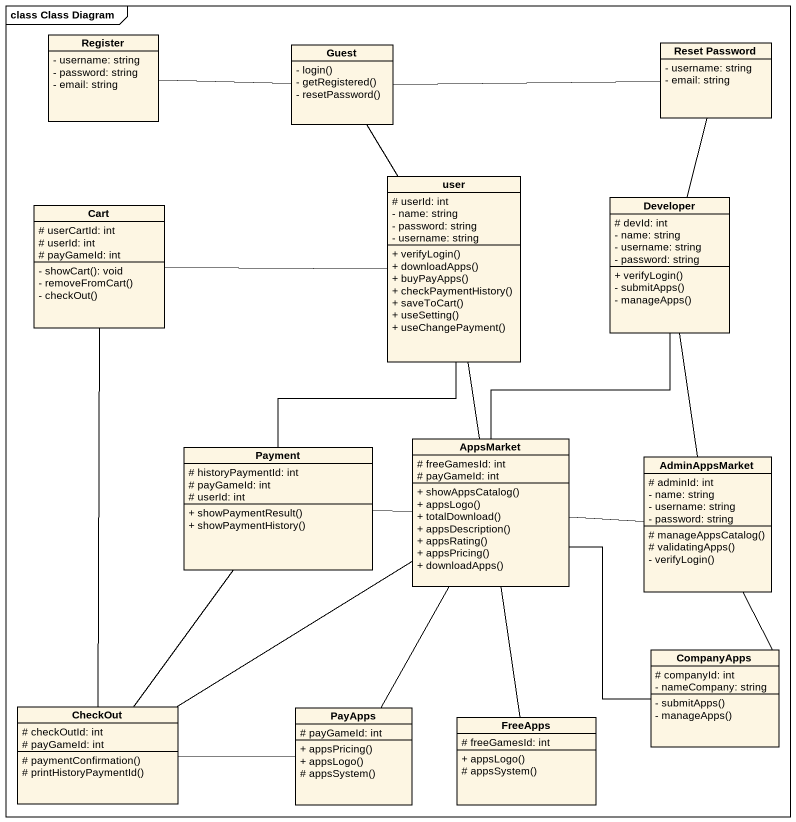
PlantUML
@startuml
mainframe class Class Diagram
hide circle
hide empty members
skinparam classAttributeIconSize 0
class Register {
  - username: string
  - password: string
  - email: string
}
class Guest {
  {field} - login()
  {field} - getRegistered()
  {field} - resetPassword()
}
class "Reset Password" as Reset_Password {
  - username: string
  - email: string
}
class Cart {
  # userCartId: int
  # userId: int
  # payGameId: int
  - showCart(): void
  - removeFromCart()
  - checkOut()
}
class user {
  # userId: int
  - name: string
  - password: string
  - username: string
  + verifyLogin()
  + downloadApps()
  + buyPayApps()
  + checkPaymentHistory()
  + saveToCart()
  + useSetting()
  + useChangePayment()
}
class Developer {
  # devId: int
  - name: string
  - username: string
  - password: string
  + verifyLogin()
  - submitApps()
  - manageApps()
}
class Payment {
  # historyPaymentId: int
  # payGameId: int
  # userId: int
  + showPaymentResult()
  + showPaymentHistory()
}
class AppsMarket {
  # freeGamesId: int
  # payGameId: int
  + showAppsCatalog()
  + appsLogo()
  + totalDownload()
  + appsDescription()
  + appsRating()
  + appsPricing()
  + downloadApps()
}
class AdminAppsMarket {
  # adminId: int
  - name: string
  - username: string
  - password: string
  # manageAppsCatalog()
  # validatingApps()
  - verifyLogin()
}
class CompanyApps {
  # companyId: int
  - nameCompany: string
  - submitApps()
  - manageApps()
}
class CheckOut {
  # checkOutId: int
  # payGameId: int
  # paymentConfirmation()
  # printHistoryPaymentId()
}
class PayApps {
  # payGameId: int
  + appsPricing()
  + appsLogo()
  # appsSystem()
}
class FreeApps {
  # freeGamesId: int
  + appsLogo()
  # appsSystem()
}
Register -right- Guest
Guest -right- Reset_Password
Guest -- user
Reset_Password -- Developer
Cart -right- user
Cart -- CheckOut
user -- Payment
Developer -- AppsMarket
Payment -right- AppsMarket
AppsMarket -up- user
AppsMarket -right- AdminAppsMarket
AppsMarket -- CompanyApps
AdminAppsMarket -up- Developer
AdminAppsMarket -- CompanyApps
CheckOut -up- Payment
CheckOut -up- AppsMarket
CheckOut -right- PayApps
PayApps -up- AppsMarket
FreeApps -up- AppsMarket
@enduml
